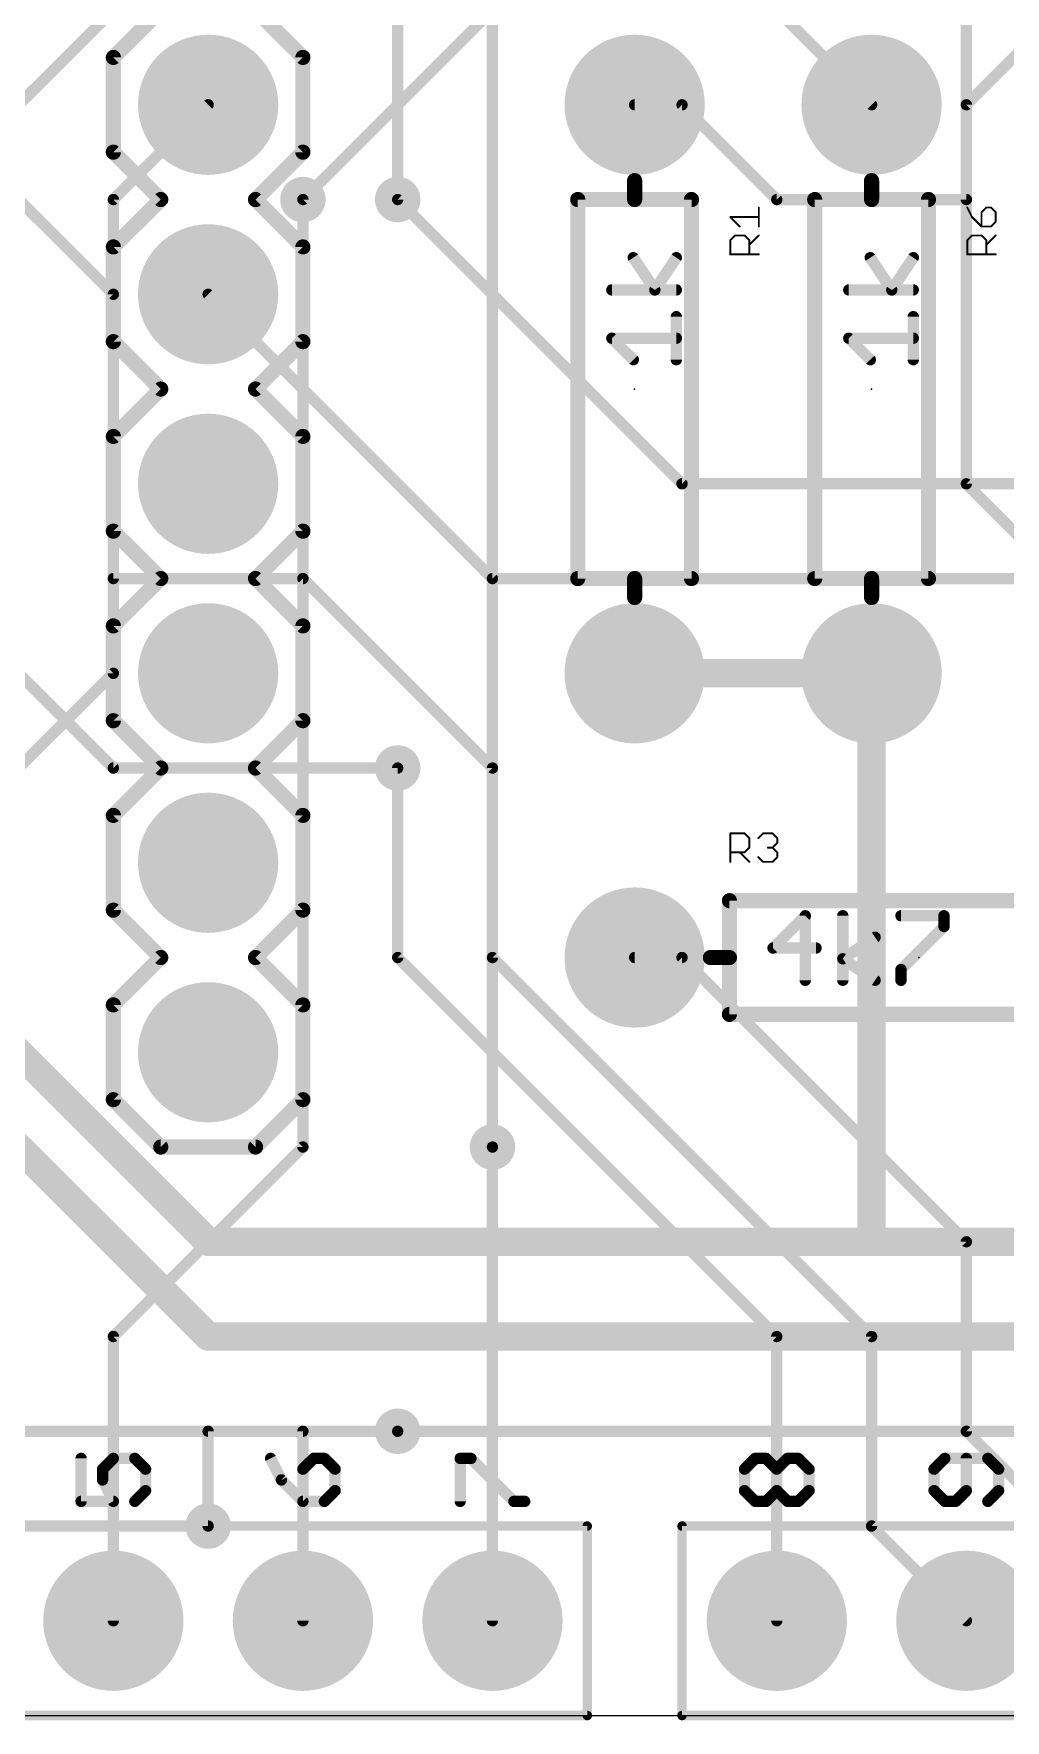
# Model space of a CAD drawing. Extents: x -6 to 117, y 1 to 54.
# Drawn here: x 17.98 to 31, y 2.48 to 25.08 of the extents above; entities that cross this region are included whole.
import ezdxf

# ---------------------------------------------------------------- set-up
doc = ezdxf.new("R2010")
doc.units = 0
for name, color, linetype in [('1', 14, 'CONTINUOUS'), ('16', 174, 'CONTINUOUS'), ('17', 94, 'CONTINUOUS'), ('18', 94, 'CONTINUOUS'), ('20', 178, 'CONTINUOUS'), ('21', 251, 'CONTINUOUS'), ('23', 178, 'CONTINUOUS'), ('25', 251, 'CONTINUOUS'), ('51', 251, 'CONTINUOUS')]:
    doc.layers.add(name, color=color, linetype=linetype)

# ---------------------------------------------------------------- blocks, each defined once
blk = doc.blocks.new('RECT')
blk.add_solid([(-0.5, -0.5), (0.5, -0.5), (-0.5, 0.5), (0.5, 0.5)])
blk = doc.blocks.new('ROUNDP')
at = {"const_width": 0.5}
blk.add_lwpolyline([(0, -0.25, 1), (0, 0.25, 1), (0, -0.25)], format="xyb", dxfattribs=at)
blk = doc.blocks.new('ROUNDV')
at = {"const_width": 0.5}
blk.add_lwpolyline([(0, -0.25, 1), (0, 0.25, 1), (0, -0.25)], format="xyb", dxfattribs=at)

msp = doc.modelspace()

# ---------------------------------------------------------------- linework, layer by layer
at = {"layer": '1'}
for points, const_width in [([(30.48, 19.05), (30.48, 34.29)], 0.1524), ([(22.86, 22.86), (22.86, 31.75)], 0.1524), ([(24.13, 12.7), (24.13, 26.67)], 0.1524), ([(19.05, 25.4), (17.78, 24.13)], 0.1524), ([(20.32, 24.13), (19.05, 22.86)], 0.1524), ([(19.05, 22.86), (19.05, 16.51)], 0.1524), ([(21.59, 22.86), (21.59, 10.16)], 0.1524), ([(33.02, 16.51), (30.48, 19.05)], 0.1524), ([(19.05, 16.51), (17.78, 15.24)], 0.1524), ([(29.21, 16.51), (26.035, 16.51)], 0.381), ([(22.86, 12.7), (22.86, 15.24)], 0.1524), ([(27.94, 7.62), (22.86, 12.7)], 0.1524), ([(29.21, 7.62), (24.13, 12.7)], 0.1524), ([(26.67, 12.7), (26.035, 12.7)], 0.1524), ([(26.67, 12.7), (30.48, 8.89)], 0.1524), ([(21.59, 10.16), (19.05, 7.62)], 0.1524), ([(24.13, 3.81), (24.13, 10.16)], 0.1524), ([(30.48, 8.89), (30.48, 6.35)], 0.1524), ([(19.05, 7.62), (19.05, 3.81)], 0.1524), ([(27.94, 3.81), (27.94, 7.62)], 0.1524), ([(29.21, 5.08), (29.21, 7.62)], 0.1524), ([(20.32, 6.35), (22.86, 6.35)], 0.1524), ([(20.32, 5.08), (20.32, 6.35)], 0.1524), ([(30.48, 6.35), (33.02, 3.81)], 0.1524), ([(30.48, 3.81), (29.21, 5.08)], 0.1524)]:
    msp.add_lwpolyline(points, dxfattribs=dict(at, const_width=const_width))
for points, const_width in [([(20.3469, 24.1031, 1), (20.2931, 24.1569)], 0.0762), ([(19.0881, 22.86, 1), (19.0119, 22.86)], 0.0762), ([(19.0231, 22.8869, 1), (19.0769, 22.8331)], 0.0762), ([(21.6281, 22.86, 1), (21.5519, 22.86)], 0.0762), ([(22.8219, 22.86, 1), (22.8981, 22.86)], 0.0762), ([(30.4419, 19.05, 1), (30.5181, 19.05)], 0.0762), ([(30.5069, 19.0769, 1), (30.4531, 19.0231)], 0.0762), ([(19.0119, 16.51, 1), (19.0881, 16.51)], 0.0762), ([(19.0769, 16.4831, 1), (19.0231, 16.5369)], 0.0762), ([(26.035, 16.6053, 1), (26.035, 16.4148)], 0.1905), ([(29.21, 16.4148, 1), (29.21, 16.6053)], 0.1905), ([(22.8981, 15.24, 1), (22.8219, 15.24)], 0.0762), ([(22.8219, 12.7, 1), (22.8981, 12.7)], 0.0762), ([(22.8869, 12.7269, 1), (22.8331, 12.6731)], 0.0762), ([(24.0919, 12.7, 1), (24.1681, 12.7)], 0.0762), ([(24.1569, 12.7269, 1), (24.1031, 12.6731)], 0.0762), ([(26.035, 12.7381, 1), (26.035, 12.6619)], 0.0762), ([(26.6969, 12.7269, 1), (26.6431, 12.6731)], 0.0762), ([(26.67, 12.6619, 1), (26.67, 12.7381)], 0.0762), ([(21.5519, 10.16, 1), (21.6281, 10.16)], 0.0762), ([(21.6169, 10.1331, 1), (21.5631, 10.1869)], 0.0762), ([(24.1681, 10.16, 1), (24.0919, 10.16)], 0.0762), ([(30.5181, 8.89, 1), (30.4419, 8.89)], 0.0762), ([(30.4531, 8.8631, 1), (30.5069, 8.9169)], 0.0762), ([(19.0881, 7.62, 1), (19.0119, 7.62)], 0.0762), ([(27.9781, 7.62, 1), (27.9019, 7.62)], 0.0762), ([(29.2481, 7.62, 1), (29.1719, 7.62)], 0.0762), ([(19.0231, 7.6469, 1), (19.0769, 7.5931)], 0.0762), ([(27.9131, 7.5931, 1), (27.9669, 7.6469)], 0.0762), ([(29.1831, 7.5931, 1), (29.2369, 7.6469)], 0.0762), ([(20.32, 6.3881, 1), (20.32, 6.3119)], 0.0762), ([(20.3581, 6.35, 1), (20.2819, 6.35)], 0.0762), ([(22.86, 6.3119, 1), (22.86, 6.3881)], 0.0762), ([(30.4419, 6.35, 1), (30.5181, 6.35)], 0.0762), ([(30.5069, 6.3769, 1), (30.4531, 6.3231)], 0.0762), ([(20.2819, 5.08, 1), (20.3581, 5.08)], 0.0762), ([(29.1719, 5.08, 1), (29.2481, 5.08)], 0.0762), ([(29.2369, 5.1069, 1), (29.1831, 5.0531)], 0.0762), ([(19.0119, 3.81, 1), (19.0881, 3.81)], 0.0762), ([(24.0919, 3.81, 1), (24.1681, 3.81)], 0.0762), ([(27.9019, 3.81, 1), (27.9781, 3.81)], 0.0762), ([(30.4531, 3.7831, 1), (30.5069, 3.8369)], 0.0762)]:
    msp.add_lwpolyline(points, format="xyb", dxfattribs=dict(at, const_width=const_width))
at = {"layer": '16'}
for points, const_width in [([(30.48, 24.13), (43.18, 36.83)], 0.1524), ([(19.05, 21.59), (12.7, 27.94)], 0.1524), ([(29.21, 24.13), (25.4, 27.94)], 0.1524), ([(25.4, 26.67), (21.59, 22.86)], 0.1524), ([(26.67, 24.13), (26.035, 24.13)], 0.1524), ([(26.67, 24.13), (27.94, 22.86)], 0.1524), ([(30.48, 22.86), (30.48, 24.13)], 0.1524), ([(26.67, 19.05), (22.86, 22.86)], 0.1524), ([(27.94, 22.86), (30.48, 22.86)], 0.1524), ([(19.05, 17.78), (19.05, 21.59)], 0.1524), ([(24.13, 17.78), (20.32, 21.59)], 0.1524), ([(19.05, 15.24), (15.24, 19.05)], 0.1524), ([(45.72, 19.05), (26.67, 19.05)], 0.1524), ([(21.59, 17.78), (19.05, 17.78)], 0.1524), ([(24.13, 15.24), (21.59, 17.78)], 0.1524), ([(35.56, 17.78), (24.13, 17.78)], 0.1524), ([(29.21, 8.89), (29.21, 16.51)], 0.381), ([(20.32, 7.62), (12.7, 15.24)], 0.381), ([(22.86, 15.24), (19.05, 15.24)], 0.1524), ([(24.13, 10.16), (24.13, 15.24)], 0.1524), ([(20.32, 8.89), (15.24, 13.97)], 0.381), ([(29.21, 8.89), (20.32, 8.89)], 0.381), ([(36.83, 8.89), (29.21, 8.89)], 0.381), ([(35.56, 7.62), (20.32, 7.62)], 0.381), ([(16.51, 6.35), (21.59, 6.35)], 0.1524), ([(21.59, 6.35), (21.59, 3.81)], 0.1524), ([(22.86, 6.35), (31.75, 6.35)], 0.1524), ([(15.24, 5.08), (20.32, 5.08)], 0.1524)]:
    msp.add_lwpolyline(points, dxfattribs=dict(at, const_width=const_width))
for points, const_width in [([(26.035, 24.1681, 1), (26.035, 24.0919)], 0.0762), ([(26.6969, 24.1569, 1), (26.6431, 24.1031)], 0.0762), ([(26.67, 24.0919, 1), (26.67, 24.1681)], 0.0762), ([(29.1831, 24.1031, 1), (29.2369, 24.1569)], 0.0762), ([(30.5181, 24.13, 1), (30.4419, 24.13)], 0.0762), ([(30.4531, 24.1569, 1), (30.5069, 24.1031)], 0.0762), ([(21.5631, 22.8869, 1), (21.6169, 22.8331)], 0.0762), ([(22.8869, 22.8869, 1), (22.8331, 22.8331)], 0.0762), ([(27.94, 22.8981, 1), (27.94, 22.8219)], 0.0762), ([(27.9131, 22.8331, 1), (27.9669, 22.8869)], 0.0762), ([(30.4419, 22.86, 1), (30.5181, 22.86)], 0.0762), ([(30.48, 22.8219, 1), (30.48, 22.8981)], 0.0762), ([(19.0881, 21.59, 1), (19.0119, 21.59)], 0.0762), ([(19.0231, 21.5631, 1), (19.0769, 21.6169)], 0.0762), ([(20.3469, 21.6169, 1), (20.2931, 21.5631)], 0.0762), ([(26.67, 19.0881, 1), (26.67, 19.0119)], 0.0762), ([(26.6431, 19.0231, 1), (26.6969, 19.0769)], 0.0762), ([(19.05, 17.8181, 1), (19.05, 17.7419)], 0.0762), ([(19.0119, 17.78, 1), (19.0881, 17.78)], 0.0762), ([(21.6169, 17.8069, 1), (21.5631, 17.7531)], 0.0762), ([(21.59, 17.7419, 1), (21.59, 17.8181)], 0.0762), ([(24.13, 17.8181, 1), (24.13, 17.7419)], 0.0762), ([(24.1031, 17.7531, 1), (24.1569, 17.8069)], 0.0762), ([(29.3053, 16.51, 1), (29.1148, 16.51)], 0.1905), ([(19.05, 15.2781, 1), (19.05, 15.2019)], 0.0762), ([(19.0231, 15.2131, 1), (19.0769, 15.2669)], 0.0762), ([(22.86, 15.2019, 1), (22.86, 15.2781)], 0.0762), ([(24.1681, 15.24, 1), (24.0919, 15.24)], 0.0762), ([(24.1031, 15.2131, 1), (24.1569, 15.2669)], 0.0762), ([(24.0919, 10.16, 1), (24.1681, 10.16)], 0.0762), ([(20.32, 8.9853, 1), (20.32, 8.7948)], 0.1905), ([(20.2526, 8.8226, 1), (20.3874, 8.9574)], 0.1905), ([(29.21, 8.9853, 1), (29.21, 8.7948)], 0.1905), ([(29.21, 8.7948, 1), (29.21, 8.9853)], 0.1905), ([(29.1148, 8.89, 1), (29.3053, 8.89)], 0.1905), ([(20.32, 7.7153, 1), (20.32, 7.5248)], 0.1905), ([(20.2526, 7.5526, 1), (20.3874, 7.6874)], 0.1905), ([(21.6281, 6.35, 1), (21.5519, 6.35)], 0.0762), ([(21.59, 6.3119, 1), (21.59, 6.3881)], 0.0762), ([(22.86, 6.3881, 1), (22.86, 6.3119)], 0.0762), ([(20.32, 5.0419, 1), (20.32, 5.1181)], 0.0762), ([(21.5519, 3.81, 1), (21.6281, 3.81)], 0.0762)]:
    msp.add_lwpolyline(points, format="xyb", dxfattribs=dict(at, const_width=const_width))
at = {"layer": '20'}
msp.add_line((3.81, 2.54), (53.34, 2.54), dxfattribs=at)
at = {"layer": '21'}
for points, const_width in [([(19.685, 25.4), (19.05, 24.765)], 0.2032), ([(21.59, 24.765), (20.955, 25.4)], 0.2032), ([(19.05, 23.495), (19.05, 24.765)], 0.2032), ([(21.59, 24.765), (21.59, 23.495)], 0.2032), ([(19.685, 22.86), (19.05, 23.495)], 0.2032), ([(21.59, 23.495), (20.955, 22.86)], 0.2032), ([(26.035, 22.86), (26.035, 23.114)], 0.2032), ([(29.21, 22.86), (29.21, 23.114)], 0.2032), ([(19.05, 22.225), (19.685, 22.86)], 0.2032), ([(20.955, 22.86), (21.59, 22.225)], 0.2032), ([(25.273, 17.78), (25.273, 22.86)], 0.2032), ([(25.273, 22.86), (26.035, 22.86)], 0.2032), ([(26.035, 22.86), (26.797, 22.86)], 0.2032), ([(26.797, 22.86), (26.797, 17.78)], 0.2032), ([(28.448, 17.78), (28.448, 22.86)], 0.2032), ([(28.448, 22.86), (29.21, 22.86)], 0.2032), ([(29.21, 22.86), (29.972, 22.86)], 0.2032), ([(29.972, 22.86), (29.972, 17.78)], 0.2032), ([(19.05, 20.955), (19.05, 22.225)], 0.2032), ([(21.59, 22.225), (21.59, 20.955)], 0.2032), ([(26.3057, 21.6486), (26.0176, 22.0808)], 0.1524), ([(26.5938, 22.0808), (26.3057, 21.6486)], 0.1524), ([(29.4807, 21.6486), (29.1926, 22.0808)], 0.1524), ([(29.7688, 22.0808), (29.4807, 21.6486)], 0.1524), ([(26.5938, 21.6486), (25.7295, 21.6486)], 0.1524), ([(29.7688, 21.6486), (28.9045, 21.6486)], 0.1524), ([(26.5938, 20.7131), (26.5938, 21.2893)], 0.1524), ([(29.7688, 20.7131), (29.7688, 21.2893)], 0.1524), ([(19.685, 20.32), (19.05, 20.955)], 0.2032), ([(21.59, 20.955), (20.955, 20.32)], 0.2032), ([(26.0176, 20.7131), (25.7295, 21.0012)], 0.1524), ([(25.7295, 21.0012), (26.5938, 21.0012)], 0.1524), ([(29.1926, 20.7131), (28.9045, 21.0012)], 0.1524), ([(28.9045, 21.0012), (29.7688, 21.0012)], 0.1524), ([(19.05, 19.685), (19.685, 20.32)], 0.2032), ([(20.955, 20.32), (21.59, 19.685)], 0.2032), ([(19.05, 18.415), (19.05, 19.685)], 0.2032), ([(21.59, 19.685), (21.59, 18.415)], 0.2032), ([(19.685, 17.78), (19.05, 18.415)], 0.2032), ([(21.59, 18.415), (20.955, 17.78)], 0.2032), ([(19.685, 17.78), (19.05, 17.145)], 0.2032), ([(21.59, 17.145), (20.955, 17.78)], 0.2032), ([(26.035, 17.78), (25.273, 17.78)], 0.2032), ([(26.797, 17.78), (26.035, 17.78)], 0.2032), ([(26.035, 17.78), (26.035, 17.526)], 0.2032), ([(29.21, 17.78), (28.448, 17.78)], 0.2032), ([(29.972, 17.78), (29.21, 17.78)], 0.2032), ([(29.21, 17.78), (29.21, 17.526)], 0.2032), ([(19.05, 15.875), (19.05, 17.145)], 0.2032), ([(21.59, 17.145), (21.59, 15.875)], 0.2032), ([(19.685, 15.24), (19.05, 15.875)], 0.2032), ([(21.59, 15.875), (20.955, 15.24)], 0.2032), ([(19.05, 14.605), (19.685, 15.24)], 0.2032), ([(20.955, 15.24), (21.59, 14.605)], 0.2032), ([(19.05, 13.335), (19.05, 14.605)], 0.2032), ([(21.59, 14.605), (21.59, 13.335)], 0.2032), ([(19.685, 12.7), (19.05, 13.335)], 0.2032), ([(21.59, 13.335), (20.955, 12.7)], 0.2032), ([(27.305, 13.462), (32.385, 13.462)], 0.2032), ([(27.305, 12.7), (27.305, 13.462)], 0.2032), ([(28.3214, 13.2595), (27.8892, 12.8274)], 0.1524), ([(28.3214, 12.3952), (28.3214, 13.2595)], 0.1524), ([(28.8247, 12.3952), (28.8247, 13.2595)], 0.1524), ([(29.6043, 13.2595), (30.1805, 13.2595)], 0.1524), ([(30.1805, 13.1155), (29.6043, 12.5393)], 0.1524), ([(30.1805, 13.2595), (30.1805, 13.1155)], 0.1524), ([(27.8892, 12.8274), (28.4654, 12.8274)], 0.1524), ([(28.8247, 12.6833), (29.2569, 12.9714)], 0.1524), ([(19.05, 12.065), (19.685, 12.7)], 0.2032), ([(20.955, 12.7), (21.59, 12.065)], 0.2032), ([(27.305, 12.7), (27.051, 12.7)], 0.2032), ([(27.305, 11.938), (27.305, 12.7)], 0.2032), ([(29.2569, 12.3952), (28.8247, 12.6833)], 0.1524), ([(29.6043, 12.5393), (29.6043, 12.3952)], 0.1524), ([(19.05, 10.795), (19.05, 12.065)], 0.2032), ([(21.59, 12.065), (21.59, 10.795)], 0.2032), ([(32.385, 11.938), (27.305, 11.938)], 0.2032), ([(19.685, 10.16), (19.05, 10.795)], 0.2032), ([(21.59, 10.795), (20.955, 10.16)], 0.2032), ([(19.685, 10.16), (20.955, 10.16)], 0.2032)]:
    msp.add_lwpolyline(points, dxfattribs=dict(at, const_width=const_width))
for points, const_width in [([(19.1008, 24.765, 1), (18.9992, 24.765)], 0.1016), ([(19.0141, 24.8009, 1), (19.0859, 24.7291)], 0.1016), ([(21.6408, 24.765, 1), (21.5392, 24.765)], 0.1016), ([(21.5541, 24.7291, 1), (21.6259, 24.8009)], 0.1016), ([(19.0859, 23.5309, 1), (19.0141, 23.4591)], 0.1016), ([(18.9992, 23.495, 1), (19.1008, 23.495)], 0.1016), ([(21.5392, 23.495, 1), (21.6408, 23.495)], 0.1016), ([(21.6259, 23.4591, 1), (21.5541, 23.5309)], 0.1016), ([(26.0858, 23.114, 1), (25.9842, 23.114)], 0.1016), ([(29.2608, 23.114, 1), (29.1592, 23.114)], 0.1016), ([(19.7209, 22.8241, 1), (19.6491, 22.8959)], 0.1016), ([(19.6491, 22.8241, 1), (19.7209, 22.8959)], 0.1016), ([(20.9909, 22.8959, 1), (20.9191, 22.8241)], 0.1016), ([(20.9191, 22.8959, 1), (20.9909, 22.8241)], 0.1016), ([(25.3238, 22.86, 1), (25.2222, 22.86)], 0.1016), ([(25.273, 22.9108, 1), (25.273, 22.8092)], 0.1016), ([(26.035, 22.9108, 1), (26.035, 22.8092)], 0.1016), ([(25.9842, 22.86, 1), (26.0858, 22.86)], 0.1016), ([(26.035, 22.8092, 1), (26.035, 22.9108)], 0.1016), ([(26.8478, 22.86, 1), (26.7462, 22.86)], 0.1016), ([(26.797, 22.8092, 1), (26.797, 22.9108)], 0.1016), ([(28.4988, 22.86, 1), (28.3972, 22.86)], 0.1016), ([(28.448, 22.9108, 1), (28.448, 22.8092)], 0.1016), ([(29.21, 22.9108, 1), (29.21, 22.8092)], 0.1016), ([(29.1592, 22.86, 1), (29.2608, 22.86)], 0.1016), ([(29.21, 22.8092, 1), (29.21, 22.9108)], 0.1016), ([(30.0228, 22.86, 1), (29.9212, 22.86)], 0.1016), ([(29.972, 22.8092, 1), (29.972, 22.9108)], 0.1016), ([(19.1008, 22.225, 1), (18.9992, 22.225)], 0.1016), ([(19.0141, 22.2609, 1), (19.0859, 22.1891)], 0.1016), ([(21.6408, 22.225, 1), (21.5392, 22.225)], 0.1016), ([(21.5541, 22.1891, 1), (21.6259, 22.2609)], 0.1016), ([(26.0493, 22.1019, 1), (25.9859, 22.0596)], 0.0762), ([(26.6255, 22.0596, 1), (26.5621, 22.1019)], 0.0762), ([(29.2243, 22.1019, 1), (29.1609, 22.0596)], 0.0762), ([(29.8005, 22.0596, 1), (29.7371, 22.1019)], 0.0762), ([(25.7295, 21.6867, 1), (25.7295, 21.6105)], 0.0762), ([(26.274, 21.6697, 1), (26.3374, 21.6275)], 0.0762), ([(26.274, 21.6275, 1), (26.3374, 21.6697)], 0.0762), ([(26.5938, 21.6105, 1), (26.5938, 21.6867)], 0.0762), ([(28.9045, 21.6867, 1), (28.9045, 21.6105)], 0.0762), ([(29.449, 21.6697, 1), (29.5124, 21.6275)], 0.0762), ([(29.449, 21.6275, 1), (29.5124, 21.6697)], 0.0762), ([(29.7688, 21.6105, 1), (29.7688, 21.6867)], 0.0762), ([(26.6319, 21.2893, 1), (26.5557, 21.2893)], 0.0762), ([(29.8069, 21.2893, 1), (29.7307, 21.2893)], 0.0762), ([(19.0859, 20.9909, 1), (19.0141, 20.9191)], 0.1016), ([(21.6259, 20.9191, 1), (21.5541, 20.9909)], 0.1016), ([(25.7564, 21.0281, 1), (25.7025, 20.9743)], 0.0762), ([(25.7295, 21.0393, 1), (25.7295, 20.9631)], 0.0762), ([(26.5938, 20.9631, 1), (26.5938, 21.0393)], 0.0762), ([(28.9314, 21.0281, 1), (28.8775, 20.9743)], 0.0762), ([(28.9045, 21.0393, 1), (28.9045, 20.9631)], 0.0762), ([(29.7688, 20.9631, 1), (29.7688, 21.0393)], 0.0762), ([(18.9992, 20.955, 1), (19.1008, 20.955)], 0.1016), ([(21.5392, 20.955, 1), (21.6408, 20.955)], 0.1016), ([(25.9906, 20.6861, 1), (26.0445, 20.74)], 0.0762), ([(26.5557, 20.7131, 1), (26.6319, 20.7131)], 0.0762), ([(29.1656, 20.6861, 1), (29.2195, 20.74)], 0.0762), ([(29.7307, 20.7131, 1), (29.8069, 20.7131)], 0.0762), ([(19.7209, 20.2841, 1), (19.6491, 20.3559)], 0.1016), ([(19.6491, 20.2841, 1), (19.7209, 20.3559)], 0.1016), ([(20.9909, 20.3559, 1), (20.9191, 20.2841)], 0.1016), ([(20.9191, 20.3559, 1), (20.9909, 20.2841)], 0.1016), ([(19.1008, 19.685, 1), (18.9992, 19.685)], 0.1016), ([(19.0141, 19.7209, 1), (19.0859, 19.6491)], 0.1016), ([(21.6408, 19.685, 1), (21.5392, 19.685)], 0.1016), ([(21.5541, 19.6491, 1), (21.6259, 19.7209)], 0.1016), ([(19.0859, 18.4509, 1), (19.0141, 18.3791)], 0.1016), ([(18.9992, 18.415, 1), (19.1008, 18.415)], 0.1016), ([(21.5392, 18.415, 1), (21.6408, 18.415)], 0.1016), ([(21.6259, 18.3791, 1), (21.5541, 18.4509)], 0.1016), ([(19.7209, 17.7441, 1), (19.6491, 17.8159)], 0.1016), ([(19.6491, 17.7441, 1), (19.7209, 17.8159)], 0.1016), ([(20.9909, 17.8159, 1), (20.9191, 17.7441)], 0.1016), ([(20.9191, 17.8159, 1), (20.9909, 17.7441)], 0.1016), ([(25.273, 17.8308, 1), (25.273, 17.7292)], 0.1016), ([(26.035, 17.8308, 1), (26.035, 17.7292)], 0.1016), ([(26.0858, 17.78, 1), (25.9842, 17.78)], 0.1016), ([(26.035, 17.7292, 1), (26.035, 17.8308)], 0.1016), ([(26.797, 17.7292, 1), (26.797, 17.8308)], 0.1016), ([(28.448, 17.8308, 1), (28.448, 17.7292)], 0.1016), ([(29.21, 17.8308, 1), (29.21, 17.7292)], 0.1016), ([(29.2608, 17.78, 1), (29.1592, 17.78)], 0.1016), ([(29.21, 17.7292, 1), (29.21, 17.8308)], 0.1016), ([(29.972, 17.7292, 1), (29.972, 17.8308)], 0.1016), ([(25.2222, 17.78, 1), (25.3238, 17.78)], 0.1016), ([(26.7462, 17.78, 1), (26.8478, 17.78)], 0.1016), ([(28.3972, 17.78, 1), (28.4988, 17.78)], 0.1016), ([(29.9212, 17.78, 1), (30.0228, 17.78)], 0.1016), ([(25.9842, 17.526, 1), (26.0858, 17.526)], 0.1016), ([(29.1592, 17.526, 1), (29.2608, 17.526)], 0.1016), ([(19.1008, 17.145, 1), (18.9992, 17.145)], 0.1016), ([(19.0141, 17.1809, 1), (19.0859, 17.1091)], 0.1016), ([(21.6408, 17.145, 1), (21.5392, 17.145)], 0.1016), ([(21.5541, 17.1091, 1), (21.6259, 17.1809)], 0.1016), ([(19.0859, 15.9109, 1), (19.0141, 15.8391)], 0.1016), ([(18.9992, 15.875, 1), (19.1008, 15.875)], 0.1016), ([(21.5392, 15.875, 1), (21.6408, 15.875)], 0.1016), ([(21.6259, 15.8391, 1), (21.5541, 15.9109)], 0.1016), ([(19.7209, 15.2041, 1), (19.6491, 15.2759)], 0.1016), ([(19.6491, 15.2041, 1), (19.7209, 15.2759)], 0.1016), ([(20.9909, 15.2759, 1), (20.9191, 15.2041)], 0.1016), ([(20.9191, 15.2759, 1), (20.9909, 15.2041)], 0.1016), ([(19.1008, 14.605, 1), (18.9992, 14.605)], 0.1016), ([(21.6408, 14.605, 1), (21.5392, 14.605)], 0.1016), ([(19.0141, 14.6409, 1), (19.0859, 14.5691)], 0.1016), ([(21.5541, 14.5691, 1), (21.6259, 14.6409)], 0.1016), ([(19.0859, 13.3709, 1), (19.0141, 13.2991)], 0.1016), ([(18.9992, 13.335, 1), (19.1008, 13.335)], 0.1016), ([(21.5392, 13.335, 1), (21.6408, 13.335)], 0.1016), ([(21.6259, 13.2991, 1), (21.5541, 13.3709)], 0.1016), ([(27.305, 13.5128, 1), (27.305, 13.4112)], 0.1016), ([(27.3558, 13.462, 1), (27.2542, 13.462)], 0.1016), ([(28.3595, 13.2595, 1), (28.2833, 13.2595)], 0.0762), ([(28.3483, 13.2326, 1), (28.2944, 13.2865)], 0.0762), ([(28.8628, 13.2595, 1), (28.7866, 13.2595)], 0.0762), ([(29.6043, 13.2976, 1), (29.6043, 13.2214)], 0.0762), ([(30.2186, 13.2595, 1), (30.1424, 13.2595)], 0.0762), ([(30.1424, 13.1155, 1), (30.2186, 13.1155)], 0.0762), ([(30.2075, 13.0885, 1), (30.1536, 13.1424)], 0.0762), ([(30.1805, 13.2214, 1), (30.1805, 13.2976)], 0.0762), ([(27.8892, 12.8655, 1), (27.8892, 12.7893)], 0.0762), ([(27.8623, 12.8543, 1), (27.9161, 12.8004)], 0.0762), ([(28.4654, 12.7893, 1), (28.4654, 12.8655)], 0.0762), ([(29.278, 12.9397, 1), (29.2358, 13.0031)], 0.0762), ([(19.7209, 12.6641, 1), (19.6491, 12.7359)], 0.1016), ([(19.6491, 12.6641, 1), (19.7209, 12.7359)], 0.1016), ([(20.9909, 12.7359, 1), (20.9191, 12.6641)], 0.1016), ([(20.9191, 12.7359, 1), (20.9909, 12.6641)], 0.1016), ([(27.051, 12.7508, 1), (27.051, 12.6492)], 0.1016), ([(27.3558, 12.7, 1), (27.2542, 12.7)], 0.1016), ([(27.2542, 12.7, 1), (27.3558, 12.7)], 0.1016), ([(27.305, 12.6492, 1), (27.305, 12.7508)], 0.1016), ([(28.8459, 12.715, 1), (28.8036, 12.6516)], 0.0762), ([(28.8036, 12.715, 1), (28.8459, 12.6516)], 0.0762), ([(29.2358, 12.3635, 1), (29.278, 12.4269)], 0.0762), ([(29.6424, 12.5393, 1), (29.5662, 12.5393)], 0.0762), ([(29.5774, 12.5662, 1), (29.6313, 12.5123)], 0.0762), ([(28.2833, 12.3952, 1), (28.3595, 12.3952)], 0.0762), ([(28.7866, 12.3952, 1), (28.8628, 12.3952)], 0.0762), ([(29.5662, 12.3952, 1), (29.6424, 12.3952)], 0.0762), ([(19.1008, 12.065, 1), (18.9992, 12.065)], 0.1016), ([(19.0141, 12.1009, 1), (19.0859, 12.0291)], 0.1016), ([(21.6408, 12.065, 1), (21.5392, 12.065)], 0.1016), ([(21.5541, 12.0291, 1), (21.6259, 12.1009)], 0.1016), ([(27.305, 11.9888, 1), (27.305, 11.8872)], 0.1016), ([(27.2542, 11.938, 1), (27.3558, 11.938)], 0.1016), ([(19.0859, 10.8309, 1), (19.0141, 10.7591)], 0.1016), ([(21.6259, 10.7591, 1), (21.5541, 10.8309)], 0.1016), ([(18.9992, 10.795, 1), (19.1008, 10.795)], 0.1016), ([(21.5392, 10.795, 1), (21.6408, 10.795)], 0.1016), ([(19.685, 10.2108, 1), (19.685, 10.1092)], 0.1016), ([(19.6491, 10.1241, 1), (19.7209, 10.1959)], 0.1016), ([(20.9191, 10.1959, 1), (20.9909, 10.1241)], 0.1016), ([(20.955, 10.1092, 1), (20.955, 10.2108)], 0.1016)]:
    msp.add_lwpolyline(points, format="xyb", dxfattribs=dict(at, const_width=const_width))
at = {"layer": '23'}
for p in [(26.035, 20.32), (29.21, 20.32), (29.845, 12.7)]:
    msp.add_point(p, dxfattribs=at)
at = {"layer": '25', "const_width": 0.0254}
for points in [[(27.4445, 22.4985), (27.3174, 22.6256)], [(27.3174, 22.6256), (27.6987, 22.6256)], [(27.6987, 22.4985), (27.6987, 22.7527)], [(30.4924, 22.7527), (30.5559, 22.6256)], [(30.5559, 22.6256), (30.683, 22.4985)], [(30.7466, 22.7527), (30.683, 22.6892)], [(30.683, 22.6892), (30.683, 22.4985)], [(30.8101, 22.7527), (30.7466, 22.7527)], [(30.8737, 22.6892), (30.8101, 22.7527)], [(30.8737, 22.562), (30.8737, 22.6892)], [(27.3174, 22.3149), (27.3809, 22.3785)], [(27.3809, 22.3785), (27.508, 22.3785)], [(27.508, 22.3785), (27.5716, 22.3149)], [(27.5716, 22.2514), (27.6987, 22.3785)], [(30.4924, 22.3149), (30.5559, 22.3785)], [(30.5559, 22.3785), (30.683, 22.3785)], [(30.683, 22.4985), (30.8101, 22.4985)], [(30.683, 22.3785), (30.7466, 22.3149)], [(30.7466, 22.2514), (30.8737, 22.3785)], [(30.8101, 22.4985), (30.8737, 22.562)], [(27.3174, 22.1243), (27.3174, 22.3149)], [(27.5716, 22.3149), (27.5716, 22.1243)], [(30.4924, 22.1243), (30.4924, 22.3149)], [(30.7466, 22.3149), (30.7466, 22.1243)], [(27.6987, 22.1243), (27.3174, 22.1243)], [(30.8737, 22.1243), (30.4924, 22.1243)], [(27.3177, 13.9827), (27.3177, 14.364)], [(27.3177, 14.364), (27.5084, 14.364)], [(27.5084, 14.364), (27.5719, 14.3005)], [(27.5719, 14.3005), (27.5719, 14.1734)], [(27.6919, 14.3005), (27.7555, 14.364)], [(27.7555, 14.364), (27.8826, 14.364)], [(27.8826, 14.364), (27.9461, 14.3005)], [(27.9461, 14.2369), (27.8826, 14.1734)], [(27.9461, 14.3005), (27.9461, 14.2369)], [(27.5084, 14.1098), (27.3177, 14.1098)], [(27.4448, 14.1098), (27.5719, 13.9827)], [(27.5719, 14.1734), (27.5084, 14.1098)], [(27.7555, 13.9827), (27.6919, 14.0463)], [(27.8826, 14.1734), (27.819, 14.1734)], [(27.8826, 14.1734), (27.9461, 14.1098)], [(27.9461, 14.0463), (27.8826, 13.9827)], [(27.9461, 14.1098), (27.9461, 14.0463)], [(27.8826, 13.9827), (27.7555, 13.9827)]]:
    msp.add_lwpolyline(points, dxfattribs=at)
at = {"layer": '25', "const_width": 0.0127}
for points in [[(27.3219, 22.6301, 1), (27.3129, 22.6211)], [(27.3174, 22.6319, 1), (27.3174, 22.6192)], [(27.7051, 22.7527, 1), (27.6924, 22.7527)], [(27.6987, 22.6192, 1), (27.6987, 22.6319)], [(30.4981, 22.7555, 1), (30.4867, 22.7499)], [(30.5604, 22.6301, 1), (30.5514, 22.6211)], [(30.5503, 22.6228, 1), (30.5616, 22.6284)], [(30.6785, 22.6936, 1), (30.6875, 22.6847)], [(30.6894, 22.6892, 1), (30.6767, 22.6892)], [(30.7466, 22.7591, 1), (30.7466, 22.7464)], [(30.7511, 22.7482, 1), (30.7421, 22.7572)], [(30.8146, 22.7572, 1), (30.8057, 22.7482)], [(30.8101, 22.7464, 1), (30.8101, 22.7591)], [(30.8801, 22.6892, 1), (30.8674, 22.6892)], [(30.8692, 22.6847, 1), (30.8782, 22.6936)], [(27.3809, 22.3849, 1), (27.3809, 22.3722)], [(27.3854, 22.374, 1), (27.3764, 22.383)], [(27.44, 22.494, 1), (27.449, 22.503)], [(27.5125, 22.383, 1), (27.5035, 22.374)], [(27.508, 22.3722, 1), (27.508, 22.3849)], [(27.6924, 22.4985, 1), (27.7051, 22.4985)], [(27.7032, 22.374, 1), (27.6942, 22.383)], [(30.5559, 22.3849, 1), (30.5559, 22.3722)], [(30.5604, 22.374, 1), (30.5514, 22.383)], [(30.683, 22.5048, 1), (30.683, 22.4921)], [(30.6875, 22.383, 1), (30.6785, 22.374)], [(30.6767, 22.4985, 1), (30.6894, 22.4985)], [(30.6785, 22.494, 1), (30.6875, 22.503)], [(30.683, 22.3722, 1), (30.683, 22.3849)], [(30.8057, 22.503, 1), (30.8146, 22.494)], [(30.8101, 22.4921, 1), (30.8101, 22.5048)], [(30.8674, 22.562, 1), (30.8801, 22.562)], [(30.8782, 22.5576, 1), (30.8692, 22.5665)], [(30.8782, 22.374, 1), (30.8692, 22.383)], [(27.3237, 22.3149, 1), (27.311, 22.3149)], [(27.3129, 22.3194, 1), (27.3219, 22.3105)], [(27.5779, 22.3149, 1), (27.5652, 22.3149)], [(27.5671, 22.2559, 1), (27.5761, 22.2469)], [(27.5671, 22.3105, 1), (27.5761, 22.3194)], [(30.4987, 22.3149, 1), (30.486, 22.3149)], [(30.4879, 22.3194, 1), (30.4969, 22.3105)], [(30.7529, 22.3149, 1), (30.7402, 22.3149)], [(30.7421, 22.2559, 1), (30.7511, 22.2469)], [(30.7421, 22.3105, 1), (30.7511, 22.3194)], [(27.311, 22.1243, 1), (27.3237, 22.1243)], [(27.3174, 22.1306, 1), (27.3174, 22.1179)], [(27.5652, 22.1243, 1), (27.5779, 22.1243)], [(27.6987, 22.1179, 1), (27.6987, 22.1306)], [(30.4924, 22.1306, 1), (30.4924, 22.1179)], [(30.486, 22.1243, 1), (30.4987, 22.1243)], [(30.7402, 22.1243, 1), (30.7529, 22.1243)], [(30.8737, 22.1179, 1), (30.8737, 22.1306)], [(27.3241, 14.364, 1), (27.3114, 14.364)], [(27.3177, 14.3704, 1), (27.3177, 14.3577)], [(27.5129, 14.3685, 1), (27.5039, 14.3595)], [(27.5084, 14.3577, 1), (27.5084, 14.3704)], [(27.5783, 14.3005, 1), (27.5656, 14.3005)], [(27.5674, 14.296, 1), (27.5764, 14.305)], [(27.6874, 14.305, 1), (27.6964, 14.296)], [(27.7555, 14.3704, 1), (27.7555, 14.3577)], [(27.7599, 14.3595, 1), (27.751, 14.3685)], [(27.8871, 14.3685, 1), (27.8781, 14.3595)], [(27.8826, 14.3577, 1), (27.8826, 14.3704)], [(27.9525, 14.3005, 1), (27.9398, 14.3005)], [(27.9398, 14.2369, 1), (27.9525, 14.2369)], [(27.9416, 14.296, 1), (27.9506, 14.305)], [(27.9506, 14.2324, 1), (27.9416, 14.2414)], [(27.3177, 14.1162, 1), (27.3177, 14.1035)], [(27.4493, 14.1143, 1), (27.4403, 14.1053)], [(27.5039, 14.1143, 1), (27.5129, 14.1053)], [(27.5084, 14.1035, 1), (27.5084, 14.1162)], [(27.5656, 14.1734, 1), (27.5783, 14.1734)], [(27.5764, 14.1689, 1), (27.5674, 14.1779)], [(27.6964, 14.0507, 1), (27.6874, 14.0418)], [(27.819, 14.1797, 1), (27.819, 14.167)], [(27.8871, 14.1779, 1), (27.8781, 14.1689)], [(27.8781, 14.1779, 1), (27.8871, 14.1689)], [(27.8826, 14.167, 1), (27.8826, 14.1797)], [(27.9525, 14.1098, 1), (27.9398, 14.1098)], [(27.9398, 14.0463, 1), (27.9525, 14.0463)], [(27.9416, 14.1053, 1), (27.9506, 14.1143)], [(27.9506, 14.0418, 1), (27.9416, 14.0507)], [(27.3114, 13.9827, 1), (27.3241, 13.9827)], [(27.5674, 13.9782, 1), (27.5764, 13.9872)], [(27.7555, 13.9891, 1), (27.7555, 13.9764)], [(27.751, 13.9782, 1), (27.7599, 13.9872)], [(27.8781, 13.9872, 1), (27.8871, 13.9782)], [(27.8826, 13.9764, 1), (27.8826, 13.9891)]]:
    msp.add_lwpolyline(points, format="xyb", dxfattribs=at)
at = {"layer": '51'}
for points, const_width in [([(18.6175, 5.9864), (18.6175, 5.4102)], 0.1524), ([(18.9056, 5.8424), (19.0496, 5.9864)], 0.1524), ([(18.9056, 5.6983), (18.9056, 5.8424)], 0.1524), ([(19.0496, 5.9864), (19.3377, 5.9864)], 0.1524), ([(19.3377, 5.9864), (19.4818, 5.8424)], 0.1524), ([(19.4818, 5.8424), (19.4818, 5.5543)], 0.1524), ([(21.1575, 5.9864), (21.3015, 5.6983)], 0.1524), ([(21.7337, 5.9864), (21.5896, 5.8424)], 0.1524), ([(21.5896, 5.8424), (21.5896, 5.4102)], 0.1524), ([(21.8777, 5.9864), (21.7337, 5.9864)], 0.1524), ([(22.0218, 5.8424), (21.8777, 5.9864)], 0.1524), ([(22.0218, 5.5543), (22.0218, 5.8424)], 0.1524), ([(23.6975, 5.4102), (23.6975, 5.9864)], 0.1524), ([(23.6975, 5.9864), (23.8415, 5.9864)], 0.1524), ([(23.8415, 5.9864), (24.4177, 5.4102)], 0.1524), ([(27.5075, 5.8424), (27.6515, 5.9864)], 0.1524), ([(27.5075, 5.5543), (27.5075, 5.8424)], 0.1524), ([(27.6515, 5.9864), (27.7956, 5.9864)], 0.1524), ([(27.7956, 5.9864), (27.9396, 5.8424)], 0.1524), ([(27.9396, 5.8424), (28.0837, 5.9864)], 0.1524), ([(27.9396, 5.5543), (27.9396, 5.8424)], 0.1524), ([(28.0837, 5.9864), (28.2277, 5.9864)], 0.1524), ([(28.2277, 5.9864), (28.3718, 5.8424)], 0.1524), ([(28.3718, 5.8424), (28.3718, 5.5543)], 0.1524), ([(30.1915, 5.9864), (30.0475, 5.8424)], 0.1524), ([(30.0475, 5.8424), (30.0475, 5.5543)], 0.1524), ([(30.7677, 5.9864), (30.1915, 5.9864)], 0.1524), ([(30.4796, 5.5543), (30.4796, 5.9864)], 0.1524), ([(30.9118, 5.8424), (30.7677, 5.9864)], 0.1524), ([(30.9118, 5.5543), (30.9118, 5.8424)], 0.1524), ([(19.0496, 5.4102), (18.9056, 5.6983)], 0.1524), ([(21.3015, 5.6983), (21.5896, 5.4102)], 0.1524), ([(18.6175, 5.4102), (19.0496, 5.4102)], 0.1524), ([(19.4818, 5.5543), (19.3377, 5.4102)], 0.1524), ([(21.5896, 5.4102), (21.8777, 5.4102)], 0.1524), ([(21.8777, 5.4102), (22.0218, 5.5543)], 0.1524), ([(24.4177, 5.4102), (24.5618, 5.4102)], 0.1524), ([(27.6515, 5.4102), (27.5075, 5.5543)], 0.1524), ([(27.7956, 5.4102), (27.6515, 5.4102)], 0.1524), ([(27.9396, 5.5543), (27.7956, 5.4102)], 0.1524), ([(28.0837, 5.4102), (27.9396, 5.5543)], 0.1524), ([(28.2277, 5.4102), (28.0837, 5.4102)], 0.1524), ([(28.3718, 5.5543), (28.2277, 5.4102)], 0.1524), ([(30.0475, 5.5543), (30.1915, 5.4102)], 0.1524), ([(30.1915, 5.4102), (30.3356, 5.4102)], 0.1524), ([(30.3356, 5.4102), (30.4796, 5.5543)], 0.1524), ([(30.7677, 5.4102), (30.9118, 5.5543)], 0.1524), ([(5.08, 5.08), (25.4, 5.08)], 0.127), ([(25.4, 5.08), (25.4, 2.54)], 0.127), ([(26.67, 2.54), (26.67, 5.08)], 0.127), ([(26.67, 5.08), (46.99, 5.08)], 0.127), ([(25.4, 2.54), (5.08, 2.54)], 0.127), ([(46.99, 2.54), (26.67, 2.54)], 0.127)]:
    msp.add_lwpolyline(points, dxfattribs=dict(at, const_width=const_width))
for points, const_width in [([(18.6556, 5.9864, 1), (18.5794, 5.9864)], 0.0762), ([(18.8786, 5.8693, 1), (18.9325, 5.8154)], 0.0762), ([(18.9437, 5.8424, 1), (18.8675, 5.8424)], 0.0762), ([(19.0496, 6.0245, 1), (19.0496, 5.9483)], 0.0762), ([(19.0766, 5.9595, 1), (19.0227, 6.0134)], 0.0762), ([(19.3647, 6.0134, 1), (19.3108, 5.9595)], 0.0762), ([(19.3377, 5.9483, 1), (19.3377, 6.0245)], 0.0762), ([(19.5199, 5.8424, 1), (19.4437, 5.8424)], 0.0762), ([(19.4549, 5.8154, 1), (19.5087, 5.8693)], 0.0762), ([(21.1915, 6.0035, 1), (21.1234, 5.9694)], 0.0762), ([(21.6277, 5.8424, 1), (21.5515, 5.8424)], 0.0762), ([(21.5627, 5.8693, 1), (21.6166, 5.8154)], 0.0762), ([(21.7337, 6.0245, 1), (21.7337, 5.9483)], 0.0762), ([(21.7606, 5.9595, 1), (21.7067, 6.0134)], 0.0762), ([(21.9047, 6.0134, 1), (21.8508, 5.9595)], 0.0762), ([(21.8777, 5.9483, 1), (21.8777, 6.0245)], 0.0762), ([(22.0599, 5.8424, 1), (21.9837, 5.8424)], 0.0762), ([(21.9949, 5.8154, 1), (22.0487, 5.8693)], 0.0762), ([(23.7356, 5.9864, 1), (23.6594, 5.9864)], 0.0762), ([(23.6975, 6.0245, 1), (23.6975, 5.9483)], 0.0762), ([(23.8685, 6.0134, 1), (23.8146, 5.9595)], 0.0762), ([(23.8415, 5.9483, 1), (23.8415, 6.0245)], 0.0762), ([(27.4805, 5.8693, 1), (27.5344, 5.8154)], 0.0762), ([(27.5456, 5.8424, 1), (27.4694, 5.8424)], 0.0762), ([(27.6515, 6.0245, 1), (27.6515, 5.9483)], 0.0762), ([(27.6785, 5.9595, 1), (27.6246, 6.0134)], 0.0762), ([(27.8225, 6.0134, 1), (27.7686, 5.9595)], 0.0762), ([(27.7956, 5.9483, 1), (27.7956, 6.0245)], 0.0762), ([(27.9777, 5.8424, 1), (27.9015, 5.8424)], 0.0762), ([(27.9127, 5.8693, 1), (27.9666, 5.8154)], 0.0762), ([(27.9127, 5.8154, 1), (27.9666, 5.8693)], 0.0762), ([(28.0837, 6.0245, 1), (28.0837, 5.9483)], 0.0762), ([(28.1106, 5.9595, 1), (28.0567, 6.0134)], 0.0762), ([(28.2547, 6.0134, 1), (28.2008, 5.9595)], 0.0762), ([(28.2277, 5.9483, 1), (28.2277, 6.0245)], 0.0762), ([(28.4099, 5.8424, 1), (28.3337, 5.8424)], 0.0762), ([(28.3449, 5.8154, 1), (28.3987, 5.8693)], 0.0762), ([(30.0205, 5.8693, 1), (30.0744, 5.8154)], 0.0762), ([(30.0856, 5.8424, 1), (30.0094, 5.8424)], 0.0762), ([(30.1915, 6.0245, 1), (30.1915, 5.9483)], 0.0762), ([(30.2185, 5.9595, 1), (30.1646, 6.0134)], 0.0762), ([(30.5177, 5.9864, 1), (30.4415, 5.9864)], 0.0762), ([(30.7947, 6.0134, 1), (30.7408, 5.9595)], 0.0762), ([(30.7677, 5.9483, 1), (30.7677, 6.0245)], 0.0762), ([(30.9499, 5.8424, 1), (30.8737, 5.8424)], 0.0762), ([(30.8849, 5.8154, 1), (30.9387, 5.8693)], 0.0762), ([(18.9397, 5.7154, 1), (18.8715, 5.6813)], 0.0762), ([(18.8675, 5.6983, 1), (18.9437, 5.6983)], 0.0762), ([(21.3285, 5.7253, 1), (21.2746, 5.6714)], 0.0762), ([(21.2674, 5.6813, 1), (21.3356, 5.7154)], 0.0762), ([(18.6175, 5.4483, 1), (18.6175, 5.3721)], 0.0762), ([(18.5794, 5.4102, 1), (18.6556, 5.4102)], 0.0762), ([(19.0156, 5.3932, 1), (19.0837, 5.4272)], 0.0762), ([(19.0496, 5.3721, 1), (19.0496, 5.4483)], 0.0762), ([(19.3108, 5.4371, 1), (19.3647, 5.3833)], 0.0762), ([(19.4437, 5.5543, 1), (19.5199, 5.5543)], 0.0762), ([(19.5087, 5.5273, 1), (19.4549, 5.5812)], 0.0762), ([(21.5896, 5.4483, 1), (21.5896, 5.3721)], 0.0762), ([(21.5515, 5.4102, 1), (21.6277, 5.4102)], 0.0762), ([(21.5627, 5.3833, 1), (21.6166, 5.4371)], 0.0762), ([(21.8508, 5.4371, 1), (21.9047, 5.3833)], 0.0762), ([(21.8777, 5.3721, 1), (21.8777, 5.4483)], 0.0762), ([(21.9837, 5.5543, 1), (22.0599, 5.5543)], 0.0762), ([(22.0487, 5.5273, 1), (21.9949, 5.5812)], 0.0762), ([(23.6594, 5.4102, 1), (23.7356, 5.4102)], 0.0762), ([(24.4177, 5.4483, 1), (24.4177, 5.3721)], 0.0762), ([(24.3908, 5.3833, 1), (24.4447, 5.4371)], 0.0762), ([(24.5618, 5.3721, 1), (24.5618, 5.4483)], 0.0762), ([(27.5344, 5.5812, 1), (27.4805, 5.5273)], 0.0762), ([(27.4694, 5.5543, 1), (27.5456, 5.5543)], 0.0762), ([(27.6515, 5.4483, 1), (27.6515, 5.3721)], 0.0762), ([(27.6246, 5.3833, 1), (27.6785, 5.4371)], 0.0762), ([(27.7686, 5.4371, 1), (27.8225, 5.3833)], 0.0762), ([(27.7956, 5.3721, 1), (27.7956, 5.4483)], 0.0762), ([(27.9666, 5.5812, 1), (27.9127, 5.5273)], 0.0762), ([(27.9015, 5.5543, 1), (27.9777, 5.5543)], 0.0762), ([(27.9666, 5.5273, 1), (27.9127, 5.5812)], 0.0762), ([(28.0837, 5.4483, 1), (28.0837, 5.3721)], 0.0762), ([(28.0567, 5.3833, 1), (28.1106, 5.4371)], 0.0762), ([(28.2008, 5.4371, 1), (28.2547, 5.3833)], 0.0762), ([(28.2277, 5.3721, 1), (28.2277, 5.4483)], 0.0762), ([(28.3337, 5.5543, 1), (28.4099, 5.5543)], 0.0762), ([(28.3987, 5.5273, 1), (28.3449, 5.5812)], 0.0762), ([(30.0744, 5.5812, 1), (30.0205, 5.5273)], 0.0762), ([(30.0094, 5.5543, 1), (30.0856, 5.5543)], 0.0762), ([(30.1915, 5.4483, 1), (30.1915, 5.3721)], 0.0762), ([(30.1646, 5.3833, 1), (30.2185, 5.4371)], 0.0762), ([(30.3086, 5.4371, 1), (30.3625, 5.3833)], 0.0762), ([(30.3356, 5.3721, 1), (30.3356, 5.4483)], 0.0762), ([(30.4415, 5.5543, 1), (30.5177, 5.5543)], 0.0762), ([(30.5066, 5.5273, 1), (30.4527, 5.5812)], 0.0762), ([(30.7408, 5.4371, 1), (30.7947, 5.3833)], 0.0762), ([(30.8737, 5.5543, 1), (30.9499, 5.5543)], 0.0762), ([(30.9387, 5.5273, 1), (30.8849, 5.5812)], 0.0762), ([(25.4318, 5.08, 1), (25.3683, 5.08)], 0.0635), ([(25.4, 5.0483, 1), (25.4, 5.1117)], 0.0635), ([(26.7018, 5.08, 1), (26.6383, 5.08)], 0.0635), ([(26.67, 5.1117, 1), (26.67, 5.0483)], 0.0635), ([(25.3683, 2.54, 1), (25.4318, 2.54)], 0.0635), ([(25.4, 2.5082, 1), (25.4, 2.5718)], 0.0635), ([(26.67, 2.5718, 1), (26.67, 2.5082)], 0.0635), ([(26.6383, 2.54, 1), (26.7018, 2.54)], 0.0635)]:
    msp.add_lwpolyline(points, format="xyb", dxfattribs=dict(at, const_width=const_width))

# ---------------------------------------------------------------- block references
at = {"layer": '17', "xscale": 1.8796, "yscale": 1.8796}
for p in [(20.32, 24.13), (20.32, 24.13), (20.32, 21.59), (20.32, 21.59), (20.32, 19.05), (20.32, 19.05), (20.32, 16.51), (20.32, 16.51), (20.32, 13.97), (20.32, 13.97), (26.035, 12.7), (26.035, 12.7), (20.32, 11.43), (20.32, 11.43)]:
    msp.add_blockref('ROUNDP', p, dxfattribs=at)
for p, rotation in [((26.035, 24.13), 270), ((26.035, 24.13), 270), ((29.21, 24.13), 270), ((29.21, 24.13), 270), ((26.035, 16.51), 270), ((26.035, 16.51), 270), ((29.21, 16.51), 270), ((29.21, 16.51), 270), ((19.05, 3.81), 180), ((19.05, 3.81), 180), ((21.59, 3.81), 180), ((21.59, 3.81), 180), ((24.13, 3.81), 180), ((24.13, 3.81), 180), ((27.94, 3.81), 180), ((27.94, 3.81), 180), ((30.48, 3.81), 180), ((30.48, 3.81), 180)]:
    msp.add_blockref('ROUNDP', p, dxfattribs=dict(at, rotation=rotation))
at = {"layer": '18', "xscale": 0.6096, "yscale": 0.6096}
for p in [(21.59, 22.86), (21.59, 22.86), (22.86, 22.86), (22.86, 22.86), (22.86, 15.24), (22.86, 15.24), (24.13, 10.16), (24.13, 10.16), (22.86, 6.35), (22.86, 6.35), (20.32, 5.08), (20.32, 5.08)]:
    msp.add_blockref('ROUNDV', p, dxfattribs=at)
at = {"layer": '51', "xscale": 0.508, "yscale": 0.508, "rotation": 270}
for p in [(20.32, 24.13), (20.32, 21.59), (20.32, 19.05), (20.32, 16.51), (20.32, 13.97), (20.32, 11.43)]:
    msp.add_blockref('RECT', p, dxfattribs=at)

doc.saveas('drawing.dxf')
